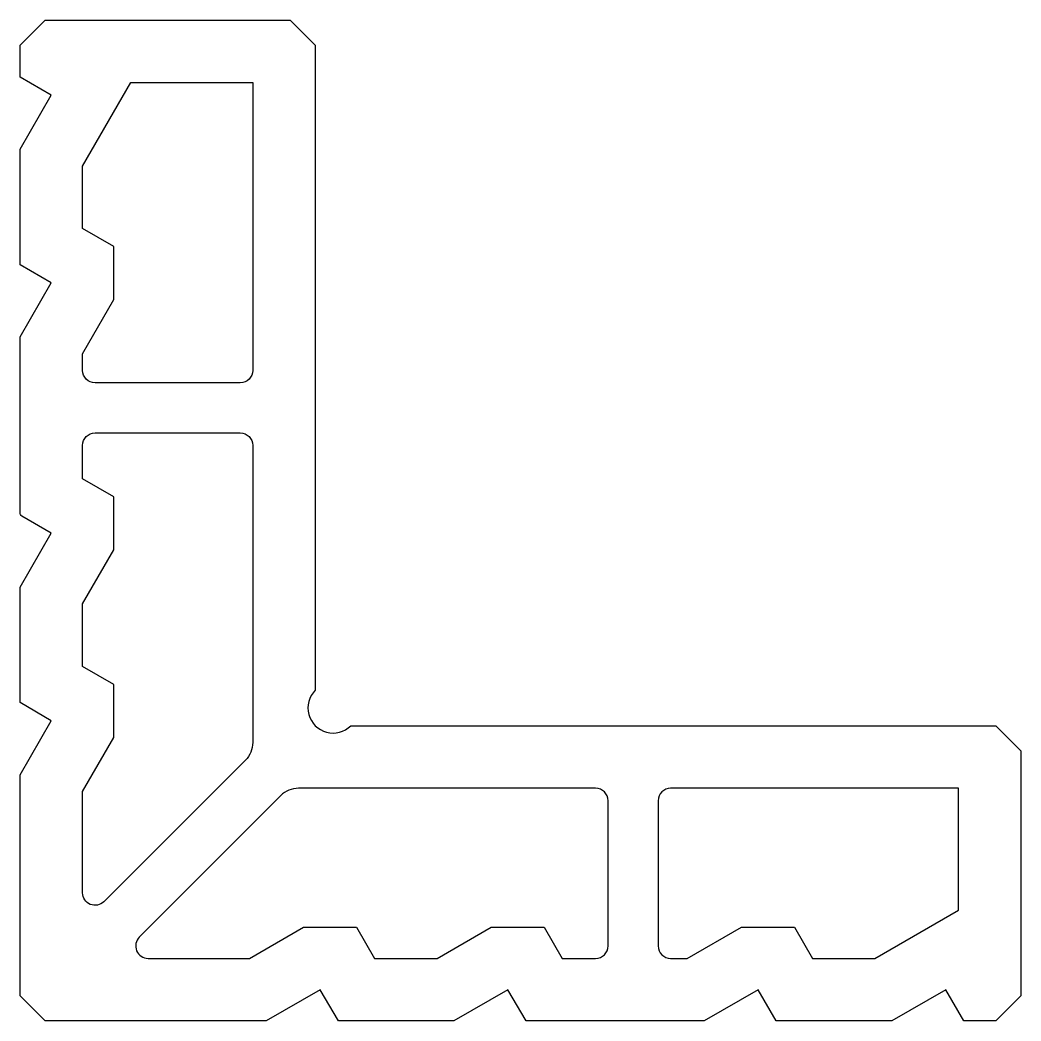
# Model space of a CAD drawing. Extents: x 852.6 to 932.6, y -61.9 to 18.1.
import ezdxf

# ---------------------------------------------------------------- set-up
doc = ezdxf.new("R2010")
doc.units = 0
doc.header["$LTSCALE"] = 15
doc.layers.add('CONNECTIONS', color=8, linetype='CONTINUOUS')

msp = doc.modelspace()

# ---------------------------------------------------------------- linework, layer by layer
at = {"layer": 'CONNECTIONS', "color": 0}
for points in [[(922.306, -61.857), (913.08, -61.857), (911.636, -59.357), (907.306, -61.857), (893.08, -61.857), (891.636, -59.357), (887.306, -61.857), (878.08, -61.857), (876.636, -59.357), (872.306, -61.857), (854.636, -61.857), (852.636, -59.857), (852.636, -42.187), (855.136, -37.857), (852.636, -36.413), (852.636, -27.187), (855.136, -22.857), (852.786, -21.5, -0.267949), (852.636, -21.24), (852.636, -7.187), (855.136, -2.857), (852.636, -1.413), (852.636, 7.813), (855.136, 12.143), (852.636, 13.587), (852.636, 16.143), (854.636, 18.143), (874.236, 18.143), (876.236, 16.143), (876.236, -35.428, 1), (879.065, -38.257), (930.636, -38.257), (932.636, -40.257), (932.636, -59.857), (930.636, -61.857), (928.08, -61.857), (926.636, -59.357)], [(857.636, -8.526), (860.136, -4.196), (860.136, 0.03), (857.636, 1.474), (857.636, 6.474), (861.487, 13.143), (871.236, 13.143), (871.236, -9.857, -0.414214), (870.236, -10.857), (858.636, -10.857, -0.414214), (857.636, -9.857)], [(857.636, -43.526), (860.136, -39.196), (860.136, -34.97), (857.636, -33.526), (857.636, -28.526), (860.136, -24.196), (860.136, -19.97), (857.636, -18.526), (857.636, -15.857, -0.414214), (858.636, -14.857), (870.236, -14.857, -0.414214), (871.236, -15.857), (871.236, -39.6, -0.198912), (870.651, -41.014), (859.344, -52.321, -0.668179), (857.636, -51.614)], [(870.967, -56.857), (875.297, -54.357), (879.523, -54.357), (880.967, -56.857), (885.967, -56.857), (890.297, -54.357), (894.523, -54.357), (895.967, -56.857), (898.636, -56.857, 0.414214), (899.636, -55.857), (899.636, -44.257, 0.414214), (898.636, -43.257), (874.893, -43.257, 0.198912), (873.479, -43.842), (862.172, -55.149, 0.668179), (862.879, -56.857)], [(905.967, -56.857), (910.297, -54.357), (914.523, -54.357), (915.967, -56.857), (920.967, -56.857), (927.636, -53.006), (927.636, -43.257), (904.636, -43.257, 0.414214), (903.636, -44.257), (903.636, -55.857, 0.414214), (904.636, -56.857)]]:
    msp.add_lwpolyline(points, format="xyb", close=True, dxfattribs=at)

doc.saveas('drawing.dxf')
